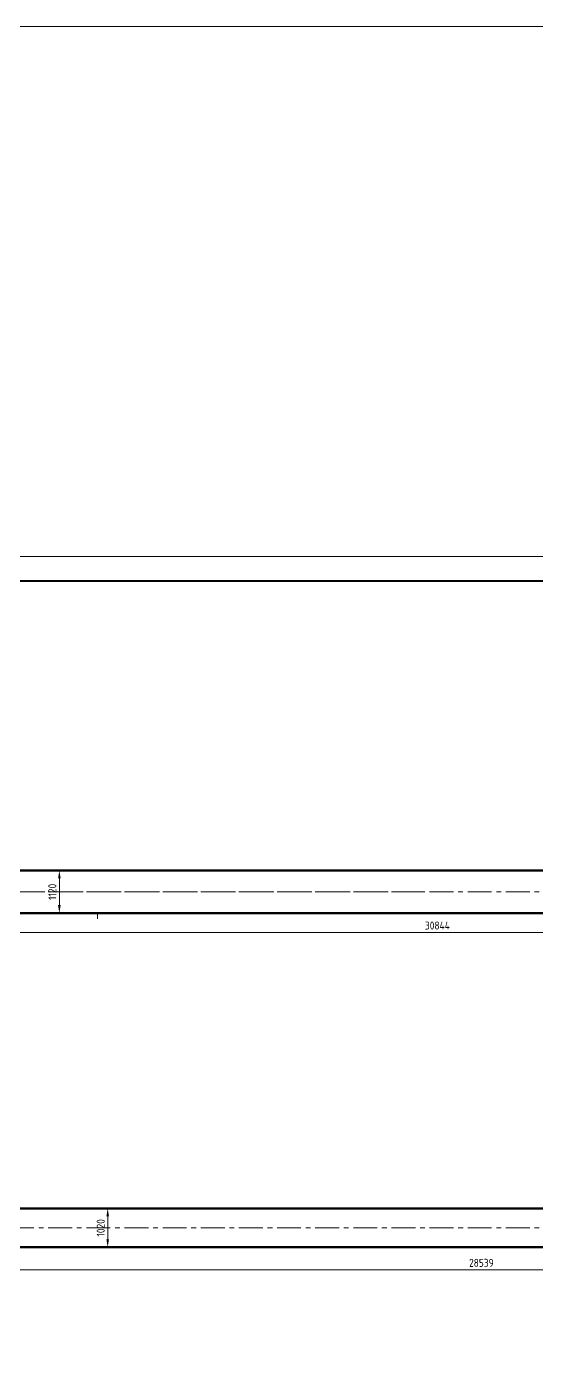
# Model space of a CAD drawing. Header units: millimetres. Extents: x 188205 to 604756, y -401673 to 15123.
# Drawn here: x 367491 to 380861, y -127453 to -92624 of the extents above; entities that cross this region are included whole.
import ezdxf

# ---------------------------------------------------------------- set-up
doc = ezdxf.new("R2010")
doc.units = ezdxf.units.MM
doc.header["$LTSCALE"] = 500
doc.linetypes.add('CENTER', pattern=[2, 1.25, -0.25, 0.25, -0.25])
for name, color, linetype, lineweight in [('air-smoke', 5, 'Continuous', 50), ('gas-smoke', 6, 'Continuous', 50), ('SHI', 7, 'Continuous', 40), ('WEN', 3, 'Continuous', 20), ('XI', 2, 'Continuous', 20), ('ZHONG', 1, 'CENTER', 20)]:
    doc.layers.add(name, color=color, linetype=linetype, lineweight=lineweight)
doc.styles.add('GB', font='gbenor.shx', dxfattribs={"bigfont": 'gbcbig.shx'})
doc.dimstyles.new('ISO-60', dxfattribs={"dimscale": 60, "dimtxt": 3.5, "dimasz": 3.5, "dimexe": 1.8, "dimexo": 1.25, "dimgap": 1.3, "dimtad": 1, "dimrnd": 1, "dimdsep": 46, "dimtxsty": 'GB', "dimcen": 0, "dimclrd": 3, "dimclre": 3, "dimclrt": 256, "dimadec": 0, "dimazin": 0, "dimtfac": 1, "dimtix": 1, "dimtmove": 0, "dimatfit": 3, "dimldrblk": 'DOTSMALL', "dimfxl": 0, "dimlwd": 20, "dimlwe": 20, "dimarcsym": 0})

# ---------------------------------------------------------------- blocks, each defined once
blk = doc.blocks.new('air-waste-master-2')
at = {"layer": 'air-smoke'}
for p, q in [((41548, -1040), (14139, -1040)), ((41548, -2060), (13009, -2060))]:
    blk.add_line(p, q, dxfattribs=at)
at = {"layer": 'ZHONG'}
blk.add_line((41548, -1550), (0, -1550), dxfattribs=at)
blk = doc.blocks.new('gas-waste-master-2')
at = {"layer": 'gas-smoke'}
for p, q in [((44527, -940), (13683, -940)), ((44527, -2060), (13683, -2060))]:
    blk.add_line(p, q, dxfattribs=at)
at = {"layer": 'WEN'}
blk.add_line((20191, -2210), (20191, -2060), dxfattribs=at)
at = {"layer": 'ZHONG'}
for p, q in [((190, -1500), (28756, -1500)), ((44527, -1500), (1381, -1500))]:
    blk.add_line(p, q, dxfattribs=at)
blk = doc.blocks.new('*D468')
at = {"layer": 'Defpoints', "color": 0}
for p in [(369566, -123646), (369619, -123646), (369566, -124666)]:
    blk.add_point(p, dxfattribs=at)
at = {"layer": 'WEN', "color": 3, "lineweight": 20}
for p, q in [((369619, -124456), (369619, -123856)), ((369641, -123646), (369727, -123646)), ((369641, -124666), (369727, -124666))]:
    blk.add_line(p, q, dxfattribs=at)
at = {"layer": 'WEN', "color": 3}
for points in [[(369584, -123856), (369654, -123856), (369619, -123646)], [(369584, -124456), (369654, -124456), (369619, -124666)]]:
    blk.add_solid(points, dxfattribs=at)
at = {"layer": 'WEN', "insert": (369436, -124156), "char_height": 210, "attachment_point": 5, "rotation": 90, "style": 'GB'}
blk.add_mtext('1020', dxfattribs=at)
blk = doc.blocks.new('_DotSmall')
at = {"color": 0, "linetype": 'ByBlock', "const_width": 0.5}
blk.add_lwpolyline([(-0.0625, 0, 1), (0.0625, 0, 1)], format="xyb", close=True, dxfattribs=at)
blk = doc.blocks.new('*D478')
at = {"layer": 'Defpoints', "color": 0}
for p in [(365147, -124666), (393686, -125186), (393686, -125258)]:
    blk.add_point(p, dxfattribs=at)
at = {"layer": 'WEN', "color": 3, "lineweight": 20}
for p, q in [((365147, -124741), (365147, -125366)), ((365357, -125258), (393476, -125258)), ((393686, -125261), (393686, -125366))]:
    blk.add_line(p, q, dxfattribs=at)
at = {"layer": 'WEN', "color": 3}
for points in [[(365357, -125223), (365357, -125293), (365147, -125258)], [(393476, -125223), (393476, -125293), (393686, -125258)]]:
    blk.add_solid(points, dxfattribs=at)
at = {"layer": 'WEN', "insert": (379417, -125075), "char_height": 210, "attachment_point": 5, "style": 'GB'}
blk.add_mtext('28539', dxfattribs=at)
blk = doc.blocks.new('*D496')
at = {"layer": 'Defpoints', "color": 0}
for p in [(368220, -114776), (368351, -114776), (368220, -115896)]:
    blk.add_point(p, dxfattribs=at)
at = {"layer": 'WEN', "color": 3, "lineweight": 20}
for p, q in [((368295, -114776), (368459, -114776)), ((368351, -115686), (368351, -114986)), ((368295, -115896), (368459, -115896))]:
    blk.add_line(p, q, dxfattribs=at)
at = {"layer": 'WEN', "color": 3}
for points in [[(368316, -114986), (368386, -114986), (368351, -114776)], [(368316, -115686), (368386, -115686), (368351, -115896)]]:
    blk.add_solid(points, dxfattribs=at)
at = {"layer": 'WEN', "insert": (368168, -115336), "char_height": 210, "attachment_point": 5, "rotation": 90, "style": 'GB'}
blk.add_mtext('1120', dxfattribs=at)
blk = doc.blocks.new('*D514')
at = {"layer": 'Defpoints', "color": 0}
for p in [(362842, -115896), (393686, -116404), (393686, -116457)]:
    blk.add_point(p, dxfattribs=at)
at = {"layer": 'WEN', "color": 3, "lineweight": 20}
for p, q in [((362842, -115971), (362842, -116512)), ((393686, -116382), (393686, -116296)), ((363052, -116404), (393476, -116404))]:
    blk.add_line(p, q, dxfattribs=at)
at = {"layer": 'WEN', "color": 3}
for points in [[(363052, -116369), (363052, -116439), (362842, -116404)], [(393476, -116369), (393476, -116439), (393686, -116404)]]:
    blk.add_solid(points, dxfattribs=at)
at = {"layer": 'WEN', "insert": (378264, -116221), "char_height": 210, "attachment_point": 5, "style": 'GB'}
blk.add_mtext('30844', dxfattribs=at)

msp = doc.modelspace()

# ---------------------------------------------------------------- linework, layer by layer
at = {"layer": 'SHI'}
msp.add_lwpolyline([(344831.668, -144496.27), (402681.668, -144496.27), (402681.668, -107186.27), (344831.668, -107186.27)], close=True, dxfattribs=at)
at = {"layer": 'WEN'}
msp.add_line((253303.724, -92624.257), (604756.419, -92624.257), dxfattribs=at)
at = {"layer": 'XI'}
msp.add_lwpolyline([(343206.668, -145146.27), (403331.668, -145146.27), (403331.668, -106536.27), (343206.668, -106536.27)], close=True, dxfattribs=at)

# ---------------------------------------------------------------- block references
at = {"layer": 'WEN'}
for name, p in [('gas-waste-master-2', (349158.714, -113835.698)), ('air-waste-master-2', (352138.216, -122605.846))]:
    msp.add_blockref(name, p, dxfattribs=at)

# ---------------------------------------------------------------- dimensions: what is measured, and where the dimension line sits
for base, p1, p2, picture, middle in [((368350.916, -114775.698), (368219.957, -115895.698), (368219.957, -114775.698), '*D496', (368167.916, -115335.698)), ((369619.026, -123645.846), (369565.875, -124665.846), (369565.875, -123645.846), '*D468', (369436.026, -124155.846))]:
    dim = msp.add_linear_dim(base=base, p1=p1, p2=p2, angle=90, dimstyle='ISO-60', dxfattribs=at)
    dim.commit()
    dim.dimension.update_dxf_attribs({"geometry": picture, "text_midpoint": middle})
for base, p1, p2, picture, middle in [((393686.213, -116404.388), (362842.204, -115895.698), (393686.213, -116457.003), '*D514', (378264.209, -116221.388)), ((393686.213, -125257.606), (365147.209, -124665.846), (393686.213, -125185.593), '*D478', (379416.711, -125074.606))]:
    dim = msp.add_linear_dim(base=base, p1=p1, p2=p2, dimstyle='ISO-60', override={"dimtmove": 1}, dxfattribs=at)
    dim.commit()
    dim.dimension.update_dxf_attribs({"geometry": picture, "text_midpoint": middle})

doc.saveas('drawing.dxf')
